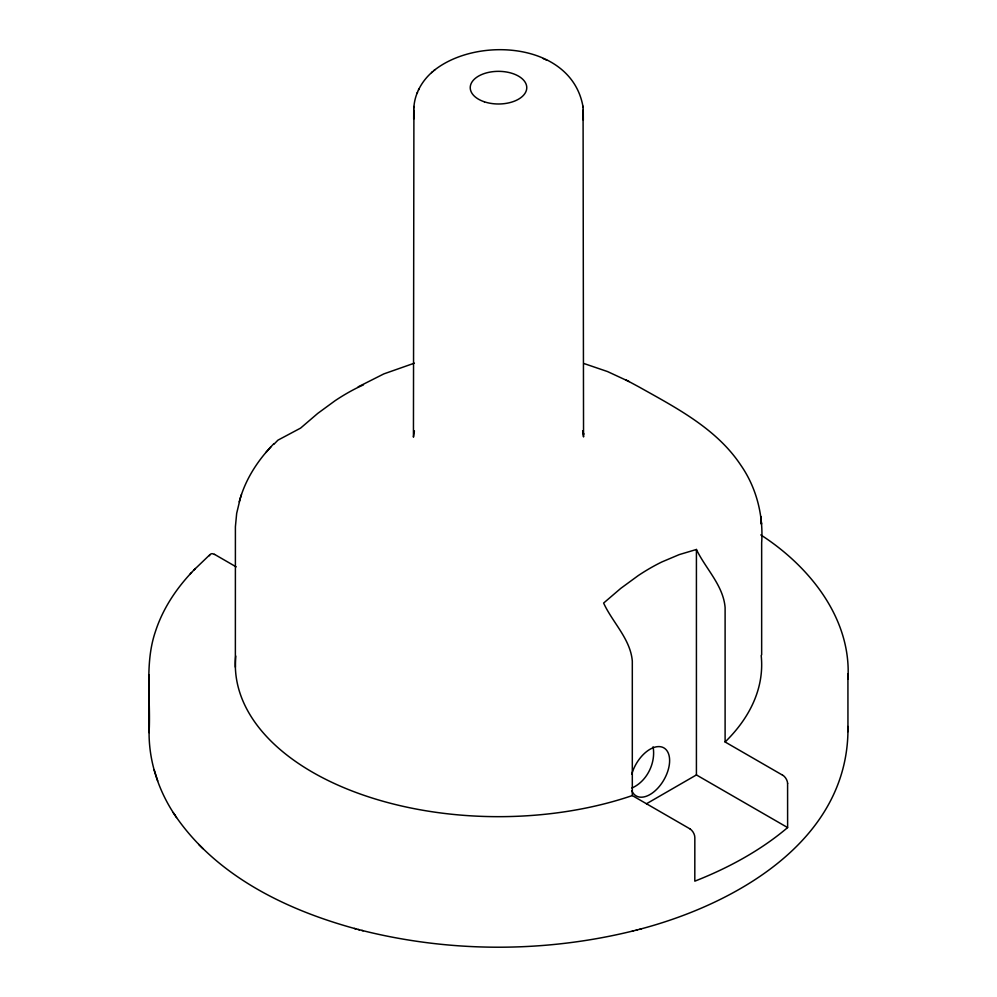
<?xml version="1.0" encoding="UTF-8"?>
<svg xmlns="http://www.w3.org/2000/svg" width="997" height="997" viewBox="0 0 997 997"><rect width="100%" height="100%" fill="white"/><g stroke="black" fill="none" stroke-linecap="round" stroke-linejoin="round"><path stroke-width="1.5" d="M413.693 119.067L413.743 110.243M690.148 828.981L632.31 795.569L632.31 661.098C630.465 638.977 612.494 622.477 603.621 603.06L620.795 588.355L638.217 575.605A215.19 124.239 -60 0 1 661.821 561.972L679.244 554.606L696.417 549.484C705.677 568.788 723.286 585.401 725.106 607.522L725.106 741.98L782.52 775.13M760.798 534.915C809.277 566.146 851.75 618.526 847.949 679.156L847.924 674.009L847.949 731.648C846.117 843.4 731.362 906.024 636.123 930.176M413.867 107.738C414.59 93.78 422.055 80.67 432.598 71.709M413.917 106.492L413.443 437.16L414.403 430.878M240.289 498.276L236.675 513.355L235.404 526.703L235.367 667.18M240.352 498.076C246.533 477.376 258.946 458.956 273.963 443.603M239.193 501.865L241.448 494.512M416.995 93.444L417.519 92.272M418.466 90.116L418.977 88.957M274.088 444.089L277.914 440.175L300.583 428.112L317.756 413.394L335.179 400.644A215.19 124.239 -60 0 1 358.783 387.023L363.456 384.842M265.912 452.464L268.181 449.921M268.779 449.236L271.01 446.731M191.536 572.54C175.646 589.464 162.561 609.404 155.407 631.612C144.316 664.077 150.971 699.196 149.076 732.608C148.977 761.808 158.61 790.746 174.774 814.935M193.941 569.997L209.52 555.042M190.128 574.035L195.337 568.514M434.044 70.475C477.663 35.568 572.515 42.497 583.133 107.502M431.551 72.607L435.041 69.616M646.442 803.781L696.417 774.931L787.618 827.572L787.593 783.343M358.185 386.848L383.833 373.9L414.353 363.17M631.899 788.016C646.928 781.486 656.038 762.755 653.06 746.815M358.06 929.441C447.84 952.696 543.527 953.095 633.544 930.824M639.962 929.167L641.345 928.805M632.235 931.161L637.469 929.827M173.204 812.555C214.218 875.054 285.566 909.713 355.692 928.805M361.861 930.425L363.182 930.762M354.296 928.444L359.418 929.802M584.005 363.544L607.547 371.569L629.132 381.589M543.228 58.599L544.636 59.234M545.409 59.583L546.879 60.256M625.804 379.845L638.815 386.848C675.916 407.686 716.432 428.486 740.721 465.051C756.474 487.633 763.503 515.474 761.658 542.854L761.658 654.917M214.48 554.332L236.164 566.857M198.789 844.496L203.002 848.684M174.949 815.172L176.506 817.54M157.713 780.913L154.149 769.809M582.958 431.875L583.694 434.368L582.684 430.679L583.544 436.935L583.071 106.255M583.245 110.019L583.307 120.089M847.924 726.489L847.949 731.648M149.076 732.608L149.052 674.957M696.417 549.484L696.417 774.931M690.148 829.006A7.129 4.113 60 0 1 694.834 837.43L694.809 881.161A349.448 201.755 0 0 0 787.618 827.572M782.52 775.08A7.153 4.2 60.7 0 1 787.63 783.355M761.185 655.465A263.171 151.943 0 0 1 725.106 741.98M632.31 795.569A263.171 151.943 0 0 1 361.55 794.472A263.171 151.943 0 0 1 235.766 656.051M631.799 774.083A27.717 16.002 -60 0 1 661.871 747.027A27.717 16.002 -60 0 1 661.871 783.081A27.717 16.002 -60 0 1 631.799 790.746M209.532 555.74A7.153 4.063 59.1 0 1 214.48 554.457M761.459 524.11L760.736 516.508L761.459 524.11M484.368 101.806A28.265 16.326 0 0 0 526.765 87.661A28.265 16.326 0 0 0 484.368 73.529A28.265 16.326 0 0 0 484.368 101.806"/></g></svg>
